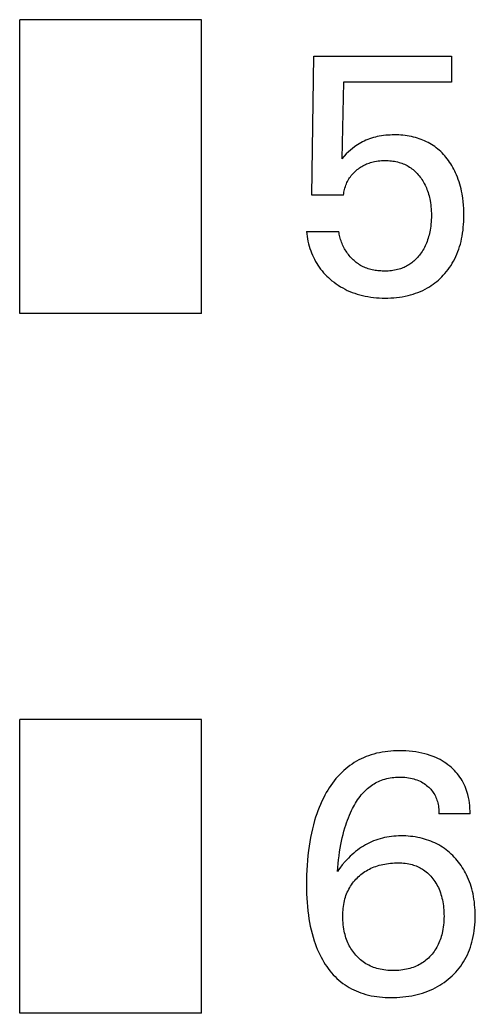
# Model space of a CAD drawing. Extents: x 10 to 952, y 6 to 232.
# Drawn here: x 719.99 to 722.37, y 151.98 to 157.16 of the extents above; entities that cross this region are included whole.
import ezdxf

# ---------------------------------------------------------------- set-up
doc = ezdxf.new("R2010")
doc.units = 0
doc.header["$LTSCALE"] = 5
doc.header["$MEASUREMENT"] = 0
doc.layers.get('0').update_dxf_attribs({"linetype": 'CONTINUOUS'})

msp = doc.modelspace()

# ---------------------------------------------------------------- linework, layer by layer
at = {"color": 7, "linetype": 'Continuous'}
for p, q in [((719.9947, 155.6285), (719.9947, 157.163)), ((720.9446, 157.163), (719.9947, 157.163)), ((720.9446, 155.6285), (720.9446, 157.163)), ((721.5208, 156.247), (721.5313, 156.9733)), ((721.5313, 156.9733), (722.2506, 156.9733)), ((722.2506, 156.9733), (722.2506, 156.8377)), ((721.6872, 156.8377), (721.6775, 156.438)), ((722.2506, 156.8377), (721.6872, 156.8377)), ((721.7768, 156.5213), (721.7682, 156.5163)), ((721.7856, 156.5259), (721.7768, 156.5213)), ((721.7945, 156.5303), (721.7856, 156.5259)), ((721.8036, 156.5344), (721.7945, 156.5303)), ((721.8132, 156.5383), (721.8036, 156.5344)), ((721.823, 156.5419), (721.8132, 156.5383)), ((721.8329, 156.5452), (721.823, 156.5419)), ((721.8429, 156.5482), (721.8329, 156.5452)), ((721.853, 156.5508), (721.8429, 156.5482)), ((721.8632, 156.5532), (721.853, 156.5508)), ((721.8734, 156.5552), (721.8632, 156.5532)), ((721.8847, 156.5571), (721.8734, 156.5552)), ((721.896, 156.5587), (721.8847, 156.5571)), ((721.9073, 156.56), (721.896, 156.5587)), ((721.9187, 156.561), (721.9073, 156.56)), ((721.9301, 156.5616), (721.9187, 156.561)), ((721.9416, 156.562), (721.9301, 156.5616)), ((721.953, 156.5622), (721.9416, 156.562)), ((721.9642, 156.562), (721.953, 156.5622)), ((721.9753, 156.5617), (721.9642, 156.562)), ((721.9864, 156.561), (721.9753, 156.5617)), ((721.9975, 156.5601), (721.9864, 156.561)), ((722.0086, 156.5589), (721.9975, 156.5601)), ((722.0196, 156.5574), (722.0086, 156.5589)), ((722.0305, 156.5556), (722.0196, 156.5574)), ((722.0415, 156.5535), (722.0305, 156.5556)), ((722.0523, 156.5511), (722.0415, 156.5535)), ((722.0631, 156.5483), (722.0523, 156.5511)), ((722.0728, 156.5454), (722.0631, 156.5483)), ((722.0824, 156.5423), (722.0728, 156.5454)), ((722.092, 156.5389), (722.0824, 156.5423)), ((722.1014, 156.5351), (722.092, 156.5389)), ((722.1107, 156.5311), (722.1014, 156.5351)), ((722.1199, 156.5268), (722.1107, 156.5311)), ((722.1289, 156.5222), (722.1199, 156.5268)), ((722.1377, 156.5173), (722.1289, 156.5222)), ((721.7121, 156.4729), (721.7013, 156.4625)), ((721.7233, 156.483), (721.7121, 156.4729)), ((721.7332, 156.4915), (721.7233, 156.483)), ((721.7435, 156.4997), (721.7332, 156.4915)), ((721.7515, 156.5055), (721.7435, 156.4997)), ((721.7598, 156.511), (721.7515, 156.5055)), ((721.7682, 156.5163), (721.7598, 156.511)), ((722.1464, 156.5121), (722.1377, 156.5173)), ((722.1549, 156.5066), (722.1464, 156.5121)), ((722.1633, 156.5008), (722.1549, 156.5066)), ((722.1714, 156.4947), (722.1633, 156.5008)), ((722.1793, 156.4883), (722.1714, 156.4947)), ((722.187, 156.4817), (722.1793, 156.4883)), ((722.1945, 156.4749), (722.187, 156.4817)), ((722.2018, 156.4677), (722.1945, 156.4749)), ((722.2088, 156.4604), (722.2018, 156.4677)), ((721.6892, 156.4504), (721.6775, 156.438)), ((721.7013, 156.4625), (721.6892, 156.4504)), ((721.8211, 156.4154), (721.828, 156.4177)), ((721.828, 156.4177), (721.8351, 156.4197)), ((721.8351, 156.4197), (721.8421, 156.4215)), ((721.8421, 156.4215), (721.8492, 156.4231)), ((721.8492, 156.4231), (721.8582, 156.4247)), ((721.8582, 156.4247), (721.8673, 156.4261)), ((721.8673, 156.4261), (721.8763, 156.4271)), ((721.8763, 156.4271), (721.8854, 156.4278)), ((721.8854, 156.4278), (721.8946, 156.4282)), ((721.8946, 156.4282), (721.9037, 156.4283)), ((721.9037, 156.4283), (721.912, 156.4283)), ((721.912, 156.4283), (721.9202, 156.4279)), ((721.9202, 156.4279), (721.9284, 156.4274)), ((721.9284, 156.4274), (721.9366, 156.4266)), ((721.9366, 156.4266), (721.9447, 156.4256)), ((721.9447, 156.4256), (721.9529, 156.4243)), ((721.9529, 156.4243), (721.9609, 156.4227)), ((721.9609, 156.4227), (721.969, 156.4209)), ((721.969, 156.4209), (721.9769, 156.4188)), ((721.9769, 156.4188), (721.9841, 156.4166)), ((721.9841, 156.4166), (721.9912, 156.4141)), ((722.2157, 156.4529), (722.2088, 156.4604)), ((722.2222, 156.4451), (722.2157, 156.4529)), ((722.2286, 156.4372), (722.2222, 156.4451)), ((722.235, 156.4285), (722.2286, 156.4372)), ((722.2412, 156.4197), (722.235, 156.4285)), ((722.2471, 156.4108), (722.2412, 156.4197)), ((721.7368, 156.3609), (721.742, 156.3662)), ((721.742, 156.3662), (721.7473, 156.3713)), ((721.7473, 156.3713), (721.7528, 156.3761)), ((721.7528, 156.3761), (721.7585, 156.3808)), ((721.7585, 156.3808), (721.7641, 156.3852)), ((721.7641, 156.3852), (721.7699, 156.3894)), ((721.7699, 156.3894), (721.7759, 156.3934)), ((721.7759, 156.3934), (721.7819, 156.3971)), ((721.7819, 156.3971), (721.7881, 156.4007)), ((721.7881, 156.4007), (721.7944, 156.4041)), ((721.7944, 156.4041), (721.8008, 156.4072)), ((721.8008, 156.4072), (721.8075, 156.4102)), ((721.8075, 156.4102), (721.8143, 156.4129)), ((721.8143, 156.4129), (721.8211, 156.4154)), ((721.9912, 156.4141), (721.9983, 156.4114)), ((721.9983, 156.4114), (722.0052, 156.4085)), ((722.0052, 156.4085), (722.012, 156.4053)), ((722.012, 156.4053), (722.0187, 156.4018)), ((722.0187, 156.4018), (722.0253, 156.3981)), ((722.0253, 156.3981), (722.0317, 156.3942)), ((722.0317, 156.3942), (722.0379, 156.39)), ((722.0379, 156.39), (722.0441, 156.3855)), ((722.0441, 156.3855), (722.0501, 156.3808)), ((722.0501, 156.3808), (722.0559, 156.3758)), ((722.0559, 156.3758), (722.0615, 156.3706)), ((722.0615, 156.3706), (722.0669, 156.3653)), ((722.0669, 156.3653), (722.0722, 156.3597)), ((722.2528, 156.4016), (722.2471, 156.4108)), ((722.2581, 156.3923), (722.2528, 156.4016)), ((722.2633, 156.3829), (722.2581, 156.3923)), ((722.2681, 156.3733), (722.2633, 156.3829)), ((722.2727, 156.3636), (722.2681, 156.3733)), ((721.7016, 156.3062), (721.7045, 156.3128)), ((721.7045, 156.3128), (721.7077, 156.3194)), ((721.7077, 156.3194), (721.7111, 156.3258)), ((721.7111, 156.3258), (721.7147, 156.332)), ((721.7147, 156.332), (721.7186, 156.3381)), ((721.7186, 156.3381), (721.7228, 156.344)), ((721.7228, 156.344), (721.7272, 156.3499)), ((721.7272, 156.3499), (721.7319, 156.3555)), ((721.7319, 156.3555), (721.7368, 156.3609)), ((722.0722, 156.3597), (722.0773, 156.354)), ((722.0773, 156.354), (722.0821, 156.3481)), ((722.0821, 156.3481), (722.0868, 156.3421)), ((722.0868, 156.3421), (722.0917, 156.3354)), ((722.0917, 156.3354), (722.0963, 156.3287)), ((722.0963, 156.3287), (722.1008, 156.3218)), ((722.1008, 156.3218), (722.105, 156.3147)), ((722.105, 156.3147), (722.109, 156.3076)), ((722.277, 156.3537), (722.2727, 156.3636)), ((722.2819, 156.3418), (722.277, 156.3537)), ((722.2863, 156.3296), (722.2819, 156.3418)), ((722.2905, 156.3174), (722.2863, 156.3296)), ((722.2942, 156.3051), (722.2905, 156.3174)), ((721.688, 156.2546), (721.6891, 156.2622)), ((721.6891, 156.2622), (721.6905, 156.2698)), ((721.6905, 156.2698), (721.6922, 156.2773)), ((721.6922, 156.2773), (721.6942, 156.2848)), ((721.6942, 156.2848), (721.6965, 156.2921)), ((721.6965, 156.2921), (721.699, 156.2994)), ((721.699, 156.2994), (721.7016, 156.3062)), ((722.109, 156.3076), (722.1127, 156.3003)), ((722.1127, 156.3003), (722.1163, 156.2929)), ((722.1163, 156.2929), (722.1196, 156.2854)), ((722.1196, 156.2854), (722.1229, 156.2774)), ((722.1229, 156.2774), (722.1259, 156.2692)), ((722.1259, 156.2692), (722.1287, 156.261)), ((722.1287, 156.261), (722.1313, 156.2527)), ((722.2977, 156.2926), (722.2942, 156.3051)), ((722.3008, 156.2801), (722.2977, 156.2926)), ((722.3036, 156.2675), (722.3008, 156.2801)), ((722.3061, 156.2548), (722.3036, 156.2675)), ((721.6872, 156.247), (721.5208, 156.247)), ((721.6872, 156.247), (721.688, 156.2546)), ((722.1313, 156.2527), (722.1336, 156.2443)), ((722.1336, 156.2443), (722.1357, 156.2359)), ((722.1357, 156.2359), (722.1376, 156.2274)), ((722.1376, 156.2274), (722.1393, 156.2188)), ((722.1393, 156.2188), (722.1411, 156.208)), ((722.3097, 156.2321), (722.3061, 156.2548)), ((722.312, 156.2139), (722.3097, 156.2321)), ((722.3137, 156.1956), (722.312, 156.2139)), ((722.1411, 156.208), (722.1426, 156.1971)), ((722.1426, 156.1971), (722.1438, 156.1862)), ((722.1438, 156.1862), (722.1447, 156.1752)), ((722.1447, 156.1752), (722.1453, 156.1642)), ((722.1453, 156.1642), (722.1457, 156.1532)), ((722.3149, 156.1773), (722.3137, 156.1956)), ((722.3155, 156.1589), (722.3149, 156.1773)), ((722.3157, 156.1405), (722.3155, 156.1589)), ((722.1446, 156.1073), (722.1436, 156.0957)), ((722.1453, 156.1189), (722.1446, 156.1073)), ((722.1457, 156.1306), (722.1453, 156.1189)), ((722.1457, 156.1532), (722.1458, 156.1422)), ((722.1458, 156.1422), (722.1457, 156.1306)), ((722.3142, 156.0946), (722.315, 156.1099)), ((722.315, 156.1099), (722.3156, 156.1252)), ((722.3156, 156.1252), (722.3157, 156.1405)), ((721.4926, 156.0577), (721.494, 156.0449)), ((721.4926, 156.0577), (721.6625, 156.0577)), ((721.6634, 156.0506), (721.6625, 156.0577)), ((722.1377, 156.0563), (722.1359, 156.0477)), ((722.1394, 156.065), (722.1377, 156.0563)), ((722.1411, 156.0752), (722.1394, 156.065)), ((722.1425, 156.0854), (722.1411, 156.0752)), ((722.1436, 156.0957), (722.1425, 156.0854)), ((722.3092, 156.0491), (722.3113, 156.0642)), ((722.3113, 156.0642), (722.3129, 156.0794)), ((722.3129, 156.0794), (722.3142, 156.0946)), ((721.494, 156.0449), (721.4959, 156.0321)), ((721.4959, 156.0321), (721.4981, 156.0193)), ((721.4981, 156.0193), (721.5008, 156.0066)), ((721.5008, 156.0066), (721.5038, 155.994)), ((721.6646, 156.0435), (721.6634, 156.0506)), ((721.666, 156.0364), (721.6646, 156.0435)), ((721.6676, 156.0293), (721.666, 156.0364)), ((721.6695, 156.0222), (721.6676, 156.0293)), ((721.6716, 156.0152), (721.6695, 156.0222)), ((721.6739, 156.0082), (721.6716, 156.0152)), ((721.6764, 156.0013), (721.6739, 156.0082)), ((721.6791, 155.9944), (721.6764, 156.0013)), ((722.1232, 156.0056), (722.12, 155.9975)), ((722.1262, 156.0139), (722.1232, 156.0056)), ((722.129, 156.0223), (722.1262, 156.0139)), ((722.1315, 156.0307), (722.129, 156.0223)), ((722.1338, 156.0392), (722.1315, 156.0307)), ((722.1359, 156.0477), (722.1338, 156.0392)), ((722.2973, 155.9922), (722.3008, 156.0056)), ((722.3008, 156.0056), (722.3038, 156.019)), ((722.3038, 156.019), (722.3067, 156.034)), ((722.3067, 156.034), (722.3092, 156.0491)), ((721.5038, 155.994), (721.5072, 155.9815)), ((721.5072, 155.9815), (721.5111, 155.9691)), ((721.5111, 155.9691), (721.5153, 155.9568)), ((721.5153, 155.9568), (721.5196, 155.9454)), ((721.6821, 155.9877), (721.6791, 155.9944)), ((721.6852, 155.9809), (721.6821, 155.9877)), ((721.6885, 155.9743), (721.6852, 155.9809)), ((721.6921, 155.9678), (721.6885, 155.9743)), ((721.6958, 155.9614), (721.6921, 155.9678)), ((721.6997, 155.9551), (721.6958, 155.9614)), ((721.7038, 155.9489), (721.6997, 155.9551)), ((722.0971, 155.9534), (722.0925, 155.9465)), ((722.1015, 155.9605), (722.0971, 155.9534)), ((722.1056, 155.9677), (722.1015, 155.9605)), ((722.1095, 155.9749), (722.1056, 155.9677)), ((722.1132, 155.9824), (722.1095, 155.9749)), ((722.1167, 155.9899), (722.1132, 155.9824)), ((722.12, 155.9975), (722.1167, 155.9899)), ((722.2795, 155.9401), (722.2846, 155.9529)), ((722.2846, 155.9529), (722.2892, 155.9659)), ((722.2892, 155.9659), (722.2935, 155.979)), ((722.2935, 155.979), (722.2973, 155.9922)), ((721.5196, 155.9454), (721.5243, 155.9343)), ((721.5243, 155.9343), (721.5293, 155.9232)), ((721.5293, 155.9232), (721.5347, 155.9124)), ((721.5347, 155.9124), (721.5405, 155.9017)), ((721.5405, 155.9017), (721.5466, 155.8913)), ((721.7081, 155.9428), (721.7038, 155.9489)), ((721.7124, 155.937), (721.7081, 155.9428)), ((721.7169, 155.9314), (721.7124, 155.937)), ((721.7216, 155.9259), (721.7169, 155.9314)), ((721.7264, 155.9206), (721.7216, 155.9259)), ((721.7313, 155.9154), (721.7264, 155.9206)), ((721.7364, 155.9104), (721.7313, 155.9154)), ((721.7417, 155.9055), (721.7364, 155.9104)), ((721.7471, 155.9009), (721.7417, 155.9055)), ((721.7526, 155.8964), (721.7471, 155.9009)), ((722.0498, 155.8989), (722.0443, 155.8945)), ((722.055, 155.9035), (722.0498, 155.8989)), ((722.0602, 155.9082), (722.055, 155.9035)), ((722.0652, 155.9131), (722.0602, 155.9082)), ((722.07, 155.9182), (722.0652, 155.9131)), ((722.0746, 155.9234), (722.07, 155.9182)), ((722.0792, 155.9287), (722.0746, 155.9234)), ((722.0835, 155.9342), (722.0792, 155.9287)), ((722.0877, 155.9398), (722.0835, 155.9342)), ((722.0925, 155.9465), (722.0877, 155.9398)), ((722.2554, 155.892), (722.2619, 155.9035)), ((722.2619, 155.9035), (722.268, 155.9151)), ((722.268, 155.9151), (722.274, 155.9275)), ((722.274, 155.9275), (722.2795, 155.9401)), ((721.5466, 155.8913), (721.5531, 155.8811)), ((721.5531, 155.8811), (721.5599, 155.8711)), ((721.5599, 155.8711), (721.5671, 155.8613)), ((721.5671, 155.8613), (721.5747, 155.8518)), ((721.5747, 155.8518), (721.5826, 155.8426)), ((721.7583, 155.8921), (721.7526, 155.8964)), ((721.7641, 155.888), (721.7583, 155.8921)), ((721.77, 155.8841), (721.7641, 155.888)), ((721.776, 155.8805), (721.77, 155.8841)), ((721.7822, 155.877), (721.776, 155.8805)), ((721.7885, 155.8738), (721.7822, 155.877)), ((721.7952, 155.8707), (721.7885, 155.8738)), ((721.8019, 155.8679), (721.7952, 155.8707)), ((721.8088, 155.8653), (721.8019, 155.8679)), ((721.8158, 155.863), (721.8088, 155.8653)), ((721.8228, 155.8608), (721.8158, 155.863)), ((721.83, 155.859), (721.8228, 155.8608)), ((721.8372, 155.8573), (721.83, 155.859)), ((721.8444, 155.8558), (721.8372, 155.8573)), ((721.8518, 155.8545), (721.8444, 155.8558)), ((721.8591, 155.8535), (721.8518, 155.8545)), ((721.8665, 155.8526), (721.8591, 155.8535)), ((721.8739, 155.8519), (721.8665, 155.8526)), ((721.8814, 155.8514), (721.8739, 155.8519)), ((721.8888, 155.851), (721.8814, 155.8514)), ((721.8963, 155.8509), (721.8888, 155.851)), ((721.9037, 155.8508), (721.8963, 155.8509)), ((721.9121, 155.851), (721.9037, 155.8508)), ((721.9204, 155.8513), (721.9121, 155.851)), ((721.9287, 155.8519), (721.9204, 155.8513)), ((721.9369, 155.8527), (721.9287, 155.8519)), ((721.9451, 155.8538), (721.9369, 155.8527)), ((721.9533, 155.8551), (721.9451, 155.8538)), ((721.9614, 155.8567), (721.9533, 155.8551)), ((721.9694, 155.8585), (721.9614, 155.8567)), ((721.9774, 155.8607), (721.9694, 155.8585)), ((721.9839, 155.8627), (721.9774, 155.8607)), ((721.9904, 155.865), (721.9839, 155.8627)), ((721.9968, 155.8674), (721.9904, 155.865)), ((722.0031, 155.8701), (721.9968, 155.8674)), ((722.0093, 155.873), (722.0031, 155.8701)), ((722.0154, 155.876), (722.0093, 155.873)), ((722.0214, 155.8793), (722.0154, 155.876)), ((722.0273, 155.8828), (722.0214, 155.8793)), ((722.0331, 155.8865), (722.0273, 155.8828)), ((722.0387, 155.8904), (722.0331, 155.8865)), ((722.0443, 155.8945), (722.0387, 155.8904)), ((722.2171, 155.8386), (722.2255, 155.8487)), ((722.2255, 155.8487), (722.2336, 155.8592)), ((722.2336, 155.8592), (722.2412, 155.8699)), ((722.2412, 155.8699), (722.2485, 155.8808)), ((722.2485, 155.8808), (722.2554, 155.892)), ((721.5826, 155.8426), (721.5908, 155.8337)), ((721.5908, 155.8337), (721.5993, 155.825)), ((721.5993, 155.825), (721.6081, 155.8166)), ((721.6081, 155.8166), (721.6171, 155.8085)), ((721.6171, 155.8085), (721.6264, 155.8007)), ((721.6264, 155.8007), (721.6371, 155.7923)), ((722.1646, 155.789), (722.1739, 155.7964)), ((722.1739, 155.7964), (722.1829, 155.8041)), ((722.1829, 155.8041), (722.1916, 155.812)), ((722.1916, 155.812), (722.2001, 155.8203)), ((722.2001, 155.8203), (722.2083, 155.8288)), ((722.2083, 155.8288), (722.2171, 155.8386)), ((721.6371, 155.7923), (721.648, 155.7843)), ((721.648, 155.7843), (721.6592, 155.7767)), ((721.6592, 155.7767), (721.6707, 155.7694)), ((721.6707, 155.7694), (721.6824, 155.7626)), ((721.6824, 155.7626), (721.6944, 155.7562)), ((721.6944, 155.7562), (721.7065, 155.7503)), ((721.7065, 155.7503), (721.7192, 155.7446)), ((721.7192, 155.7446), (721.7322, 155.7394)), ((722.0758, 155.7394), (722.0885, 155.7446)), ((722.0885, 155.7446), (722.101, 155.7502)), ((722.101, 155.7502), (722.1132, 155.7563)), ((722.1132, 155.7563), (722.1252, 155.7628)), ((722.1252, 155.7628), (722.1354, 155.7688)), ((722.1354, 155.7688), (722.1453, 155.7752)), ((722.1453, 155.7752), (722.1551, 155.782)), ((722.1551, 155.782), (722.1646, 155.789)), ((721.7322, 155.7394), (721.7452, 155.7347)), ((721.7452, 155.7347), (721.7585, 155.7304)), ((721.7585, 155.7304), (721.7719, 155.7265)), ((721.7719, 155.7265), (721.7854, 155.7231)), ((721.7854, 155.7231), (721.799, 155.7201)), ((721.799, 155.7201), (721.8138, 155.7173)), ((721.8138, 155.7173), (721.8286, 155.715)), ((721.8286, 155.715), (721.8436, 155.7131)), ((721.8436, 155.7131), (721.8586, 155.7117)), ((721.8586, 155.7117), (721.8736, 155.7108)), ((721.8736, 155.7108), (721.8887, 155.7102)), ((721.8887, 155.7102), (721.9037, 155.71)), ((721.9037, 155.71), (721.9189, 155.7101)), ((721.9189, 155.7101), (721.934, 155.7107)), ((721.934, 155.7107), (721.9491, 155.7117)), ((721.9491, 155.7117), (721.9641, 155.713)), ((721.9641, 155.713), (721.9791, 155.7149)), ((721.9791, 155.7149), (721.994, 155.7171)), ((721.994, 155.7171), (722.0089, 155.7199)), ((722.0089, 155.7199), (722.0237, 155.7232)), ((722.0237, 155.7232), (722.0369, 155.7266)), ((722.0369, 155.7266), (722.05, 155.7304)), ((722.05, 155.7304), (722.063, 155.7347)), ((722.063, 155.7347), (722.0758, 155.7394)), ((720.9446, 155.6285), (719.9947, 155.6285)), ((719.9947, 151.9751), (719.9947, 153.5095)), ((720.9446, 153.5095), (719.9947, 153.5095)), ((720.9446, 151.9751), (720.9446, 153.5095)), ((721.7791, 153.3037), (721.7668, 153.2975)), ((721.7916, 153.3094), (721.7791, 153.3037)), ((721.8043, 153.3148), (721.7916, 153.3094)), ((721.8172, 153.3196), (721.8043, 153.3148)), ((721.8312, 153.3243), (721.8172, 153.3196)), ((721.8454, 153.3285), (721.8312, 153.3243)), ((721.8598, 153.3322), (721.8454, 153.3285)), ((721.8743, 153.3354), (721.8598, 153.3322)), ((721.8889, 153.3381), (721.8743, 153.3354)), ((721.9036, 153.3403), (721.8889, 153.3381)), ((721.9183, 153.3421), (721.9036, 153.3403)), ((721.9331, 153.3435), (721.9183, 153.3421)), ((721.948, 153.3445), (721.9331, 153.3435)), ((721.9628, 153.3451), (721.948, 153.3445)), ((721.9777, 153.3454), (721.9628, 153.3451)), ((721.995, 153.3452), (721.9777, 153.3454)), ((722.0123, 153.3445), (721.995, 153.3452)), ((722.0296, 153.3434), (722.0123, 153.3445)), ((722.0468, 153.3416), (722.0296, 153.3434)), ((722.0639, 153.3393), (722.0468, 153.3416)), ((722.081, 153.3365), (722.0639, 153.3393)), ((722.096, 153.3334), (722.081, 153.3365)), ((722.111, 153.3298), (722.096, 153.3334)), ((722.1258, 153.3256), (722.111, 153.3298)), ((722.1404, 153.3209), (722.1258, 153.3256)), ((722.1548, 153.3157), (722.1404, 153.3209)), ((722.169, 153.3097), (722.1548, 153.3157)), ((722.1801, 153.3046), (722.169, 153.3097)), ((722.191, 153.299), (722.1801, 153.3046)), ((721.6981, 153.2515), (721.6878, 153.2424)), ((721.7089, 153.2601), (721.6981, 153.2515)), ((721.7199, 153.2684), (721.7089, 153.2601)), ((721.7312, 153.2763), (721.7199, 153.2684)), ((721.7428, 153.2837), (721.7312, 153.2763)), ((721.7547, 153.2908), (721.7428, 153.2837)), ((721.7668, 153.2975), (721.7547, 153.2908)), ((722.2016, 153.2931), (722.191, 153.299)), ((722.2121, 153.2867), (722.2016, 153.2931)), ((722.2222, 153.28), (722.2121, 153.2867)), ((722.2322, 153.2728), (722.2222, 153.28)), ((722.2418, 153.2652), (722.2322, 153.2728)), ((722.2503, 153.258), (722.2418, 153.2652)), ((722.2585, 153.2505), (722.2503, 153.258)), ((721.6469, 153.1998), (721.6376, 153.1883)), ((721.6565, 153.211), (721.6469, 153.1998)), ((721.6666, 153.2219), (721.6565, 153.211)), ((721.677, 153.2324), (721.6666, 153.2219)), ((721.6878, 153.2424), (721.677, 153.2324)), ((721.9034, 153.1979), (721.9124, 153.2003)), ((721.9124, 153.2003), (721.9216, 153.2023)), ((721.9216, 153.2023), (721.9309, 153.204)), ((721.9309, 153.204), (721.9402, 153.2054)), ((721.9402, 153.2054), (721.9495, 153.2065)), ((721.9495, 153.2065), (721.9589, 153.2073)), ((721.9589, 153.2073), (721.9683, 153.2078)), ((721.9683, 153.2078), (721.9777, 153.208)), ((721.9777, 153.208), (721.9876, 153.2079)), ((721.9876, 153.2079), (721.9975, 153.2076)), ((721.9975, 153.2076), (722.0073, 153.2068)), ((722.0073, 153.2068), (722.0171, 153.2058)), ((722.0171, 153.2058), (722.0269, 153.2044)), ((722.0269, 153.2044), (722.0366, 153.2026)), ((722.0366, 153.2026), (722.0451, 153.2008)), ((722.0451, 153.2008), (722.0536, 153.1986)), ((722.2664, 153.2427), (722.2585, 153.2505)), ((722.274, 153.2345), (722.2664, 153.2427)), ((722.2813, 153.2261), (722.274, 153.2345)), ((722.2882, 153.2174), (722.2813, 153.2261)), ((722.2948, 153.2084), (722.2882, 153.2174)), ((722.301, 153.1992), (722.2948, 153.2084)), ((721.612, 153.1521), (721.6041, 153.1395)), ((721.6202, 153.1644), (721.612, 153.1521)), ((721.6287, 153.1765), (721.6202, 153.1644)), ((721.6376, 153.1883), (721.6287, 153.1765)), ((721.806, 153.1424), (721.8123, 153.1481)), ((721.8123, 153.1481), (721.8189, 153.1536)), ((721.8189, 153.1536), (721.8256, 153.1588)), ((721.8256, 153.1588), (721.8324, 153.1638)), ((721.8324, 153.1638), (721.8395, 153.1686)), ((721.8395, 153.1686), (721.8467, 153.1732)), ((721.8467, 153.1732), (721.854, 153.1775)), ((721.854, 153.1775), (721.8615, 153.1815)), ((721.8615, 153.1815), (721.8691, 153.1852)), ((721.8691, 153.1852), (721.8768, 153.1886)), ((721.8768, 153.1886), (721.8855, 153.1921)), ((721.8855, 153.1921), (721.8944, 153.1952)), ((721.8944, 153.1952), (721.9034, 153.1979)), ((722.0536, 153.1986), (722.062, 153.1961)), ((722.062, 153.1961), (722.0703, 153.1933)), ((722.0703, 153.1933), (722.0785, 153.1901)), ((722.0785, 153.1901), (722.0865, 153.1865)), ((722.0865, 153.1865), (722.0938, 153.1828)), ((722.0938, 153.1828), (722.1009, 153.1788)), ((722.1009, 153.1788), (722.1078, 153.1745)), ((722.1078, 153.1745), (722.1145, 153.1698)), ((722.1145, 153.1698), (722.1211, 153.1649)), ((722.1211, 153.1649), (722.1273, 153.1596)), ((722.1273, 153.1596), (722.1326, 153.1547)), ((722.1326, 153.1547), (722.1377, 153.1497)), ((722.1377, 153.1497), (722.1426, 153.1444)), ((722.3068, 153.1895), (722.301, 153.1992)), ((722.3123, 153.1796), (722.3068, 153.1895)), ((722.3173, 153.1695), (722.3123, 153.1796)), ((722.3219, 153.1592), (722.3173, 153.1695)), ((722.3261, 153.1486), (722.3219, 153.1592)), ((722.33, 153.138), (722.3261, 153.1486)), ((721.5812, 153.0979), (721.5734, 153.0818)), ((721.5894, 153.1138), (721.5812, 153.0979)), ((721.5966, 153.1268), (721.5894, 153.1138)), ((721.6041, 153.1395), (721.5966, 153.1268)), ((721.7603, 153.0892), (721.7665, 153.0979)), ((721.7665, 153.0979), (721.7729, 153.1064)), ((721.7729, 153.1064), (721.7796, 153.1147)), ((721.7796, 153.1147), (721.7865, 153.1227)), ((721.7865, 153.1227), (721.7938, 153.1305)), ((721.7938, 153.1305), (721.7998, 153.1366)), ((721.7998, 153.1366), (721.806, 153.1424)), ((722.1426, 153.1444), (722.1473, 153.1389)), ((722.1473, 153.1389), (722.1517, 153.1333)), ((722.1517, 153.1333), (722.1558, 153.1274)), ((722.1558, 153.1274), (722.1596, 153.1214)), ((722.1596, 153.1214), (722.1633, 153.1149)), ((722.1633, 153.1149), (722.1666, 153.1084)), ((722.1666, 153.1084), (722.1697, 153.1016)), ((722.1697, 153.1016), (722.1724, 153.0948)), ((722.3334, 153.1271), (722.33, 153.138)), ((722.3365, 153.1162), (722.3334, 153.1271)), ((722.3399, 153.102), (722.3365, 153.1162)), ((722.3426, 153.0878), (722.3399, 153.102)), ((721.5591, 153.0489), (721.5527, 153.0323)), ((721.566, 153.0654), (721.5591, 153.0489)), ((721.5734, 153.0818), (721.566, 153.0654)), ((721.7333, 153.0433), (721.7382, 153.0527)), ((721.7382, 153.0527), (721.7434, 153.062)), ((721.7434, 153.062), (721.7488, 153.0712)), ((721.7488, 153.0712), (721.7544, 153.0803)), ((721.7544, 153.0803), (721.7603, 153.0892)), ((722.1724, 153.0948), (722.1749, 153.0878)), ((722.1749, 153.0878), (722.1771, 153.0807)), ((722.1771, 153.0807), (722.179, 153.0735)), ((722.179, 153.0735), (722.1808, 153.0654)), ((722.1808, 153.0654), (722.1823, 153.0572)), ((722.1823, 153.0572), (722.1835, 153.049)), ((722.1835, 153.049), (722.1844, 153.0407)), ((722.3449, 153.0735), (722.3426, 153.0878)), ((722.3465, 153.0591), (722.3449, 153.0735)), ((722.3476, 153.0447), (722.3465, 153.0591)), ((722.3482, 153.0304), (722.3476, 153.0447)), ((721.5409, 152.9985), (721.5356, 152.9814)), ((721.5466, 153.0154), (721.5409, 152.9985)), ((721.5527, 153.0323), (721.5466, 153.0154)), ((721.707, 152.9828), (721.7119, 152.9957)), ((721.7119, 152.9957), (721.7171, 153.0085)), ((721.7171, 153.0085), (721.7227, 153.0212)), ((721.7227, 153.0212), (721.7285, 153.0337)), ((721.7285, 153.0337), (721.7333, 153.0433)), ((722.1844, 153.0407), (722.185, 153.0325)), ((722.185, 153.0325), (722.1854, 153.0243)), ((722.1854, 153.0243), (722.1854, 153.0161)), ((722.3483, 153.0161), (722.1854, 153.0161)), ((722.3483, 153.0161), (722.3482, 153.0304)), ((721.5294, 152.9594), (721.5238, 152.9372)), ((721.5356, 152.9814), (721.5294, 152.9594)), ((721.6888, 152.9261), (721.6938, 152.9435)), ((721.6938, 152.9435), (721.6979, 152.9567)), ((721.6979, 152.9567), (721.7023, 152.9698)), ((721.7023, 152.9698), (721.707, 152.9828)), ((721.5141, 152.8925), (721.5101, 152.8699)), ((721.5187, 152.9149), (721.5141, 152.8925)), ((721.5238, 152.9372), (721.5187, 152.9149)), ((721.6761, 152.8731), (721.68, 152.8908)), ((721.68, 152.8908), (721.6842, 152.9085)), ((721.6842, 152.9085), (721.6888, 152.9261)), ((721.8896, 152.8891), (721.8778, 152.8859)), ((721.9015, 152.8918), (721.8896, 152.8891)), ((721.9135, 152.8942), (721.9015, 152.8918)), ((721.9255, 152.8962), (721.9135, 152.8942)), ((721.9376, 152.8978), (721.9255, 152.8962)), ((721.9498, 152.899), (721.9376, 152.8978)), ((721.962, 152.8999), (721.9498, 152.899)), ((721.9742, 152.9005), (721.962, 152.8999)), ((721.9865, 152.9008), (721.9742, 152.9005)), ((721.9991, 152.9007), (721.9865, 152.9008)), ((722.0117, 152.9003), (721.9991, 152.9007)), ((722.0244, 152.8996), (722.0117, 152.9003)), ((722.0369, 152.8985), (722.0244, 152.8996)), ((722.0495, 152.897), (722.0369, 152.8985)), ((722.0619, 152.8952), (722.0495, 152.897)), ((722.0744, 152.893), (722.0619, 152.8952)), ((722.0867, 152.8904), (722.0744, 152.893)), ((722.099, 152.8875), (722.0867, 152.8904)), ((721.5065, 152.8473), (721.5034, 152.8247)), ((721.5101, 152.8699), (721.5065, 152.8473)), ((721.6663, 152.817), (721.6695, 152.8373)), ((721.6695, 152.8373), (721.6726, 152.8552)), ((721.6726, 152.8552), (721.6761, 152.8731)), ((721.7807, 152.8413), (721.7702, 152.8342)), ((721.7908, 152.8476), (721.7807, 152.8413)), ((721.8011, 152.8537), (721.7908, 152.8476)), ((721.8116, 152.8593), (721.8011, 152.8537)), ((721.8222, 152.8647), (721.8116, 152.8593)), ((721.8331, 152.8697), (721.8222, 152.8647)), ((721.844, 152.8743), (721.8331, 152.8697)), ((721.8552, 152.8785), (721.844, 152.8743)), ((721.8664, 152.8824), (721.8552, 152.8785)), ((721.8778, 152.8859), (721.8664, 152.8824)), ((722.1101, 152.8844), (722.099, 152.8875)), ((722.1212, 152.881), (722.1101, 152.8844)), ((722.1321, 152.8773), (722.1212, 152.881)), ((722.1429, 152.8732), (722.1321, 152.8773)), ((722.1536, 152.8688), (722.1429, 152.8732)), ((722.1642, 152.864), (722.1536, 152.8688)), ((722.1745, 152.8589), (722.1642, 152.864)), ((722.1847, 152.8534), (722.1745, 152.8589)), ((722.1946, 152.8476), (722.1847, 152.8534)), ((722.2043, 152.8414), (722.1946, 152.8476)), ((722.2138, 152.8349), (722.2043, 152.8414)), ((721.5003, 152.7989), (721.4978, 152.7731)), ((721.5034, 152.8247), (721.5003, 152.7989)), ((721.661, 152.7762), (721.6635, 152.7966)), ((721.6635, 152.7966), (721.6663, 152.817)), ((721.7124, 152.7853), (721.7036, 152.7762)), ((721.7214, 152.7941), (721.7124, 152.7853)), ((721.7307, 152.8027), (721.7214, 152.7941)), ((721.7402, 152.811), (721.7307, 152.8027)), ((721.75, 152.8191), (721.7402, 152.811)), ((721.76, 152.8268), (721.75, 152.8191)), ((721.7702, 152.8342), (721.76, 152.8268)), ((722.2231, 152.8281), (722.2138, 152.8349)), ((722.2321, 152.8209), (722.2231, 152.8281)), ((722.2409, 152.8135), (722.2321, 152.8209)), ((722.2494, 152.8058), (722.2409, 152.8135)), ((722.2577, 152.7978), (722.2494, 152.8058)), ((722.2657, 152.7895), (722.2577, 152.7978)), ((722.2735, 152.781), (722.2657, 152.7895)), ((721.4958, 152.7473), (721.4943, 152.7214)), ((721.4978, 152.7731), (721.4958, 152.7473)), ((721.6555, 152.715), (721.657, 152.7354)), ((721.657, 152.7354), (721.6589, 152.7558)), ((721.6589, 152.7558), (721.661, 152.7762)), ((721.6801, 152.7495), (721.6669, 152.7321)), ((721.6951, 152.767), (721.6801, 152.7495)), ((721.7036, 152.7762), (721.6951, 152.767)), ((721.8302, 152.7315), (721.8387, 152.7352)), ((721.8387, 152.7352), (721.8473, 152.7387)), ((721.8473, 152.7387), (721.856, 152.7418)), ((721.856, 152.7418), (721.8648, 152.7447)), ((721.8648, 152.7447), (721.8737, 152.7473)), ((721.8737, 152.7473), (721.8827, 152.7497)), ((721.8827, 152.7497), (721.8917, 152.7518)), ((721.8917, 152.7518), (721.9018, 152.7538)), ((721.9018, 152.7538), (721.9119, 152.7556)), ((721.9119, 152.7556), (721.922, 152.757)), ((721.922, 152.757), (721.9322, 152.7581)), ((721.9322, 152.7581), (721.9425, 152.759)), ((721.9425, 152.759), (721.9527, 152.7596)), ((721.9527, 152.7596), (721.963, 152.7599)), ((721.963, 152.7599), (721.9733, 152.7599)), ((721.9733, 152.7599), (721.9824, 152.7597)), ((721.9824, 152.7597), (721.9915, 152.7593)), ((721.9915, 152.7593), (722.0006, 152.7586)), ((722.0006, 152.7586), (722.0097, 152.7577)), ((722.0097, 152.7577), (722.0187, 152.7564)), ((722.0187, 152.7564), (722.0276, 152.7549)), ((722.0276, 152.7549), (722.0365, 152.753)), ((722.0365, 152.753), (722.0454, 152.7507)), ((722.0454, 152.7507), (722.0524, 152.7486)), ((722.0524, 152.7486), (722.0595, 152.7463)), ((722.0595, 152.7463), (722.0664, 152.7437)), ((722.0664, 152.7437), (722.0732, 152.7409)), ((722.0732, 152.7409), (722.0799, 152.7378)), ((722.0799, 152.7378), (722.0865, 152.7345)), ((722.0865, 152.7345), (722.093, 152.731)), ((722.2808, 152.7725), (722.2735, 152.781)), ((722.2879, 152.7638), (722.2808, 152.7725)), ((722.2947, 152.7549), (722.2879, 152.7638)), ((722.3012, 152.7458), (722.2947, 152.7549)), ((722.3075, 152.7365), (722.3012, 152.7458)), ((722.3135, 152.727), (722.3075, 152.7365)), ((721.4933, 152.6955), (721.4927, 152.6696)), ((721.4943, 152.7214), (721.4933, 152.6955)), ((721.6611, 152.7237), (721.6555, 152.715)), ((721.6669, 152.7321), (721.6611, 152.7237)), ((721.751, 152.6741), (721.7573, 152.6806)), ((721.7573, 152.6806), (721.7638, 152.6868)), ((721.7638, 152.6868), (721.7704, 152.6928)), ((721.7704, 152.6928), (721.7772, 152.6985)), ((721.7772, 152.6985), (721.7842, 152.704)), ((721.7842, 152.704), (721.7914, 152.7092)), ((721.7914, 152.7092), (721.7988, 152.7141)), ((721.7988, 152.7141), (721.8063, 152.7188)), ((721.8063, 152.7188), (721.814, 152.7233)), ((721.814, 152.7233), (721.8219, 152.7274)), ((721.8219, 152.7274), (721.8302, 152.7315)), ((722.093, 152.731), (722.0993, 152.7272)), ((722.0993, 152.7272), (722.1055, 152.7231)), ((722.1055, 152.7231), (722.1123, 152.7183)), ((722.1123, 152.7183), (722.1189, 152.7131)), ((722.1189, 152.7131), (722.1253, 152.7077)), ((722.1253, 152.7077), (722.1314, 152.7021)), ((722.1314, 152.7021), (722.1373, 152.6962)), ((722.1373, 152.6962), (722.143, 152.69)), ((722.143, 152.69), (722.1485, 152.6837)), ((722.1485, 152.6837), (722.1538, 152.6772)), ((722.3192, 152.7173), (722.3135, 152.727)), ((722.3246, 152.7075), (722.3192, 152.7173)), ((722.3297, 152.6975), (722.3246, 152.7075)), ((722.3353, 152.6856), (722.3297, 152.6975)), ((722.3405, 152.6736), (722.3353, 152.6856)), ((721.4927, 152.6696), (721.4926, 152.6437)), ((721.4926, 152.6437), (721.4928, 152.6212)), ((721.7143, 152.6227), (721.7188, 152.6308)), ((721.7188, 152.6308), (721.7234, 152.6385)), ((721.7234, 152.6385), (721.7284, 152.646)), ((721.7284, 152.646), (721.7336, 152.6533)), ((721.7336, 152.6533), (721.7392, 152.6605)), ((721.7392, 152.6605), (721.745, 152.6674)), ((721.745, 152.6674), (721.751, 152.6741)), ((722.1538, 152.6772), (722.1592, 152.6698)), ((722.1592, 152.6698), (722.1644, 152.6623)), ((722.1644, 152.6623), (722.1693, 152.6546)), ((722.1693, 152.6546), (722.1739, 152.6467)), ((722.1739, 152.6467), (722.1782, 152.6387)), ((722.1782, 152.6387), (722.1823, 152.6305)), ((722.1823, 152.6305), (722.186, 152.6222)), ((722.3453, 152.6614), (722.3405, 152.6736)), ((722.3497, 152.649), (722.3453, 152.6614)), ((722.3537, 152.6365), (722.3497, 152.649)), ((722.3573, 152.6239), (722.3537, 152.6365)), ((721.4928, 152.6212), (721.4934, 152.5987)), ((721.4934, 152.5987), (721.4944, 152.5763)), ((721.6941, 152.5713), (721.6967, 152.5802)), ((721.6967, 152.5802), (721.6996, 152.589)), ((721.6996, 152.589), (721.7028, 152.5976)), ((721.7028, 152.5976), (721.7063, 152.6061)), ((721.7063, 152.6061), (721.7102, 152.6145)), ((721.7102, 152.6145), (721.7143, 152.6227)), ((722.186, 152.6222), (722.1897, 152.6132)), ((722.1897, 152.6132), (722.1931, 152.6041)), ((722.1931, 152.6041), (722.1961, 152.5948)), ((722.1961, 152.5948), (722.1989, 152.5855)), ((722.1989, 152.5855), (722.2013, 152.5761)), ((722.3606, 152.6111), (722.3573, 152.6239)), ((722.3635, 152.5983), (722.3606, 152.6111)), ((722.3662, 152.5841), (722.3635, 152.5983)), ((722.3686, 152.5699), (722.3662, 152.5841)), ((721.4944, 152.5763), (721.4958, 152.5538)), ((721.4958, 152.5538), (721.4976, 152.5314)), ((721.4976, 152.5314), (721.4999, 152.509)), ((721.6849, 152.5224), (721.6861, 152.5325)), ((721.6861, 152.5325), (721.6877, 152.5425)), ((721.6877, 152.5425), (721.6896, 152.5525)), ((721.6896, 152.5525), (721.6918, 152.5624)), ((721.6918, 152.5624), (721.6941, 152.5713)), ((722.2013, 152.5761), (722.2035, 152.5666)), ((722.2035, 152.5666), (722.2054, 152.557)), ((722.2054, 152.557), (722.2072, 152.5464)), ((722.2072, 152.5464), (722.2087, 152.5357)), ((722.2087, 152.5357), (722.2099, 152.5249)), ((722.2099, 152.5249), (722.2108, 152.5142)), ((722.3705, 152.5556), (722.3686, 152.5699)), ((722.3721, 152.5412), (722.3705, 152.5556)), ((722.3733, 152.5268), (722.3721, 152.5412)), ((722.3741, 152.5124), (722.3733, 152.5268)), ((721.4999, 152.509), (721.5028, 152.4867)), ((721.5028, 152.4867), (721.5057, 152.4673)), ((721.6828, 152.4817), (721.6829, 152.4919)), ((721.6829, 152.4704), (721.6828, 152.4817)), ((721.6829, 152.4919), (721.6833, 152.5021)), ((721.6833, 152.5021), (721.684, 152.5122)), ((721.684, 152.5122), (721.6849, 152.5224)), ((722.2108, 152.5142), (722.2114, 152.5034)), ((722.2114, 152.5034), (722.2117, 152.4925)), ((722.2117, 152.4925), (722.2119, 152.4817)), ((722.2119, 152.4817), (722.2117, 152.4702)), ((722.3746, 152.4979), (722.3741, 152.5124)), ((722.3745, 152.4679), (722.3747, 152.4835)), ((722.3747, 152.4835), (722.3746, 152.4979)), ((721.5057, 152.4673), (721.5091, 152.4479)), ((721.5091, 152.4479), (721.5129, 152.4286)), ((721.5129, 152.4286), (721.5172, 152.4094)), ((721.6833, 152.459), (721.6829, 152.4704)), ((721.684, 152.4477), (721.6833, 152.459)), ((721.6851, 152.4364), (721.684, 152.4477)), ((721.6864, 152.4251), (721.6851, 152.4364)), ((721.6882, 152.4139), (721.6864, 152.4251)), ((722.2082, 152.4245), (722.2064, 152.4132)), ((722.2095, 152.4359), (722.2082, 152.4245)), ((722.2106, 152.4473), (722.2095, 152.4359)), ((722.2113, 152.4588), (722.2106, 152.4473)), ((722.2117, 152.4702), (722.2113, 152.4588)), ((722.3698, 152.4058), (722.3716, 152.4213)), ((722.3716, 152.4213), (722.373, 152.4368)), ((722.373, 152.4368), (722.374, 152.4523)), ((722.374, 152.4523), (722.3745, 152.4679)), ((721.5172, 152.4094), (721.522, 152.3903)), ((721.522, 152.3903), (721.5274, 152.3714)), ((721.5274, 152.3714), (721.5333, 152.3526)), ((721.6903, 152.4028), (721.6882, 152.4139)), ((721.6922, 152.394), (721.6903, 152.4028)), ((721.6944, 152.3854), (721.6922, 152.394)), ((721.6968, 152.3767), (721.6944, 152.3854)), ((721.6995, 152.3682), (721.6968, 152.3767)), ((722.1978, 152.3757), (722.1952, 152.3671)), ((722.2002, 152.3844), (722.1978, 152.3757)), ((722.2024, 152.3931), (722.2002, 152.3844)), ((722.2043, 152.4019), (722.2024, 152.3931)), ((722.2064, 152.4132), (722.2043, 152.4019)), ((722.3614, 152.3598), (722.3647, 152.3751)), ((722.3647, 152.3751), (722.3675, 152.3904)), ((722.3675, 152.3904), (722.3698, 152.4058)), ((721.5333, 152.3526), (721.5383, 152.3381)), ((721.5383, 152.3381), (721.5437, 152.3238)), ((721.5437, 152.3238), (721.5494, 152.3096)), ((721.7024, 152.3597), (721.6995, 152.3682)), ((721.7056, 152.3514), (721.7024, 152.3597)), ((721.7091, 152.3431), (721.7056, 152.3514)), ((721.7129, 152.335), (721.7091, 152.3431)), ((721.7167, 152.3274), (721.7129, 152.335)), ((721.7208, 152.3199), (721.7167, 152.3274)), ((721.7252, 152.3126), (721.7208, 152.3199)), ((722.1738, 152.3188), (722.1694, 152.3115)), ((722.1779, 152.3263), (722.1738, 152.3188)), ((722.1817, 152.3338), (722.1779, 152.3263)), ((722.1855, 152.342), (722.1817, 152.3338)), ((722.189, 152.3503), (722.1855, 152.342)), ((722.1922, 152.3586), (722.189, 152.3503)), ((722.1952, 152.3671), (722.1922, 152.3586)), ((722.345, 152.3062), (722.3498, 152.3194)), ((722.3498, 152.3194), (722.3541, 152.3327)), ((722.3541, 152.3327), (722.3579, 152.3462)), ((722.3579, 152.3462), (722.3614, 152.3598)), ((721.5494, 152.3096), (721.5555, 152.2956)), ((721.5555, 152.2956), (721.5621, 152.2817)), ((721.5621, 152.2817), (721.569, 152.2681)), ((721.569, 152.2681), (721.5764, 152.2546)), ((721.7298, 152.3054), (721.7252, 152.3126)), ((721.7346, 152.2984), (721.7298, 152.3054)), ((721.7397, 152.2915), (721.7346, 152.2984)), ((721.745, 152.2849), (721.7397, 152.2915)), ((721.7506, 152.2784), (721.745, 152.2849)), ((721.7565, 152.2719), (721.7506, 152.2784)), ((721.7626, 152.2656), (721.7565, 152.2719)), ((721.769, 152.2596), (721.7626, 152.2656)), ((722.1359, 152.2688), (722.1301, 152.263)), ((722.1441, 152.2775), (722.1359, 152.2688)), ((722.1496, 152.2839), (722.1441, 152.2775)), ((722.1549, 152.2906), (722.1496, 152.2839)), ((722.16, 152.2974), (722.1549, 152.2906)), ((722.1648, 152.3044), (722.16, 152.2974)), ((722.1694, 152.3115), (722.1648, 152.3044)), ((722.3213, 152.2554), (722.328, 152.2677)), ((722.328, 152.2677), (722.3341, 152.2803)), ((722.3341, 152.2803), (722.3398, 152.2931)), ((722.3398, 152.2931), (722.345, 152.3062)), ((721.5764, 152.2546), (721.5842, 152.2414)), ((721.5842, 152.2414), (721.5915, 152.2299)), ((721.5915, 152.2299), (721.5991, 152.2185)), ((721.5991, 152.2185), (721.6071, 152.2075)), ((721.7756, 152.2538), (721.769, 152.2596)), ((721.7824, 152.2483), (721.7756, 152.2538)), ((721.7894, 152.243), (721.7824, 152.2483)), ((721.7967, 152.2381), (721.7894, 152.243)), ((721.8041, 152.2334), (721.7967, 152.2381)), ((721.8117, 152.2289), (721.8041, 152.2334)), ((721.8196, 152.2248), (721.8117, 152.2289)), ((721.8276, 152.221), (721.8196, 152.2248)), ((721.8358, 152.2174), (721.8276, 152.221)), ((721.844, 152.2142), (721.8358, 152.2174)), ((721.8524, 152.2113), (721.844, 152.2142)), ((722.0507, 152.214), (722.0422, 152.2111)), ((722.059, 152.2172), (722.0507, 152.214)), ((722.0672, 152.2207), (722.059, 152.2172)), ((722.0752, 152.2245), (722.0672, 152.2207)), ((722.0831, 152.2286), (722.0752, 152.2245)), ((722.0909, 152.233), (722.0831, 152.2286)), ((722.0978, 152.2374), (722.0909, 152.233)), ((722.1046, 152.242), (722.0978, 152.2374)), ((722.1113, 152.2469), (722.1046, 152.242)), ((722.1177, 152.252), (722.1113, 152.2469)), ((722.124, 152.2574), (722.1177, 152.252)), ((722.1301, 152.263), (722.124, 152.2574)), ((722.2911, 152.2103), (722.2993, 152.2211)), ((722.2993, 152.2211), (722.3071, 152.2323)), ((722.3071, 152.2323), (722.3144, 152.2437)), ((722.3144, 152.2437), (722.3213, 152.2554)), ((721.6071, 152.2075), (721.6155, 152.1966)), ((721.6155, 152.1966), (721.6242, 152.1861)), ((721.6242, 152.1861), (721.6333, 152.1759)), ((721.6333, 152.1759), (721.6427, 152.166)), ((721.6427, 152.166), (721.6525, 152.1565)), ((721.8609, 152.2087), (721.8524, 152.2113)), ((721.8695, 152.2064), (721.8609, 152.2087)), ((721.879, 152.2042), (721.8695, 152.2064)), ((721.8886, 152.2023), (721.879, 152.2042)), ((721.8982, 152.2007), (721.8886, 152.2023)), ((721.9079, 152.1995), (721.8982, 152.2007)), ((721.9176, 152.1985), (721.9079, 152.1995)), ((721.9273, 152.1979), (721.9176, 152.1985)), ((721.9371, 152.1975), (721.9273, 152.1979)), ((721.9469, 152.1974), (721.9371, 152.1975)), ((721.9567, 152.1975), (721.9469, 152.1974)), ((721.9666, 152.1979), (721.9567, 152.1975)), ((721.9765, 152.1985), (721.9666, 152.1979)), ((721.9863, 152.1994), (721.9765, 152.1985)), ((721.9961, 152.2007), (721.9863, 152.1994)), ((722.0058, 152.2022), (721.9961, 152.2007)), ((722.0155, 152.2041), (722.0058, 152.2022)), ((722.0251, 152.2063), (722.0155, 152.2041)), ((722.0337, 152.2086), (722.0251, 152.2063)), ((722.0422, 152.2111), (722.0337, 152.2086)), ((722.2445, 152.1608), (722.2546, 152.1701)), ((722.2546, 152.1701), (722.2642, 152.1796)), ((722.2642, 152.1796), (722.2736, 152.1895)), ((722.2736, 152.1895), (722.2825, 152.1997)), ((722.2825, 152.1997), (722.2911, 152.2103)), ((721.6525, 152.1565), (721.6626, 152.1474)), ((721.6626, 152.1474), (721.6731, 152.1387)), ((721.6731, 152.1387), (721.6836, 152.1306)), ((721.6836, 152.1306), (721.6944, 152.123)), ((721.6944, 152.123), (721.7055, 152.1157)), ((721.7055, 152.1157), (721.7169, 152.1089)), ((722.1655, 152.107), (722.1775, 152.1135)), ((722.1775, 152.1135), (722.1894, 152.1203)), ((722.1894, 152.1203), (722.2009, 152.1276)), ((722.2009, 152.1276), (722.2123, 152.1354)), ((722.2123, 152.1354), (722.2233, 152.1435)), ((722.2233, 152.1435), (722.234, 152.152)), ((722.234, 152.152), (722.2445, 152.1608)), ((721.7169, 152.1089), (721.7285, 152.1025)), ((721.7285, 152.1025), (721.7403, 152.0966)), ((721.7403, 152.0966), (721.7524, 152.091)), ((721.7524, 152.091), (721.7646, 152.0859)), ((721.7646, 152.0859), (721.777, 152.0813)), ((721.777, 152.0813), (721.7896, 152.0771)), ((721.7896, 152.0771), (721.8036, 152.0729)), ((721.8036, 152.0729), (721.8177, 152.0693)), ((721.8177, 152.0693), (721.832, 152.0662)), ((721.832, 152.0662), (721.8463, 152.0635)), ((721.8463, 152.0635), (721.8608, 152.0614)), ((721.8608, 152.0614), (721.8753, 152.0596)), ((721.8753, 152.0596), (721.8898, 152.0583)), ((721.8898, 152.0583), (721.9044, 152.0573)), ((721.9651, 152.0571), (721.9808, 152.058)), ((721.9808, 152.058), (721.9965, 152.0594)), ((721.9965, 152.0594), (722.0121, 152.0611)), ((722.0121, 152.0611), (722.0277, 152.0633)), ((722.0277, 152.0633), (722.0431, 152.066)), ((722.0431, 152.066), (722.0585, 152.0691)), ((722.0585, 152.0691), (722.0724, 152.0724)), ((722.0724, 152.0724), (722.0861, 152.076)), ((722.0861, 152.076), (722.0997, 152.0801)), ((722.0997, 152.0801), (722.1132, 152.0846)), ((722.1132, 152.0846), (722.1266, 152.0895)), ((722.1266, 152.0895), (722.1398, 152.0949)), ((722.1398, 152.0949), (722.1527, 152.1007)), ((722.1527, 152.1007), (722.1655, 152.107)), ((721.9044, 152.0573), (721.919, 152.0567)), ((721.919, 152.0567), (721.9337, 152.0565)), ((721.9337, 152.0565), (721.9494, 152.0566)), ((721.9494, 152.0566), (721.9651, 152.0571)), ((720.9446, 151.9751), (719.9947, 151.9751))]:
    msp.add_line(p, q, dxfattribs=at)

doc.saveas('drawing.dxf')
